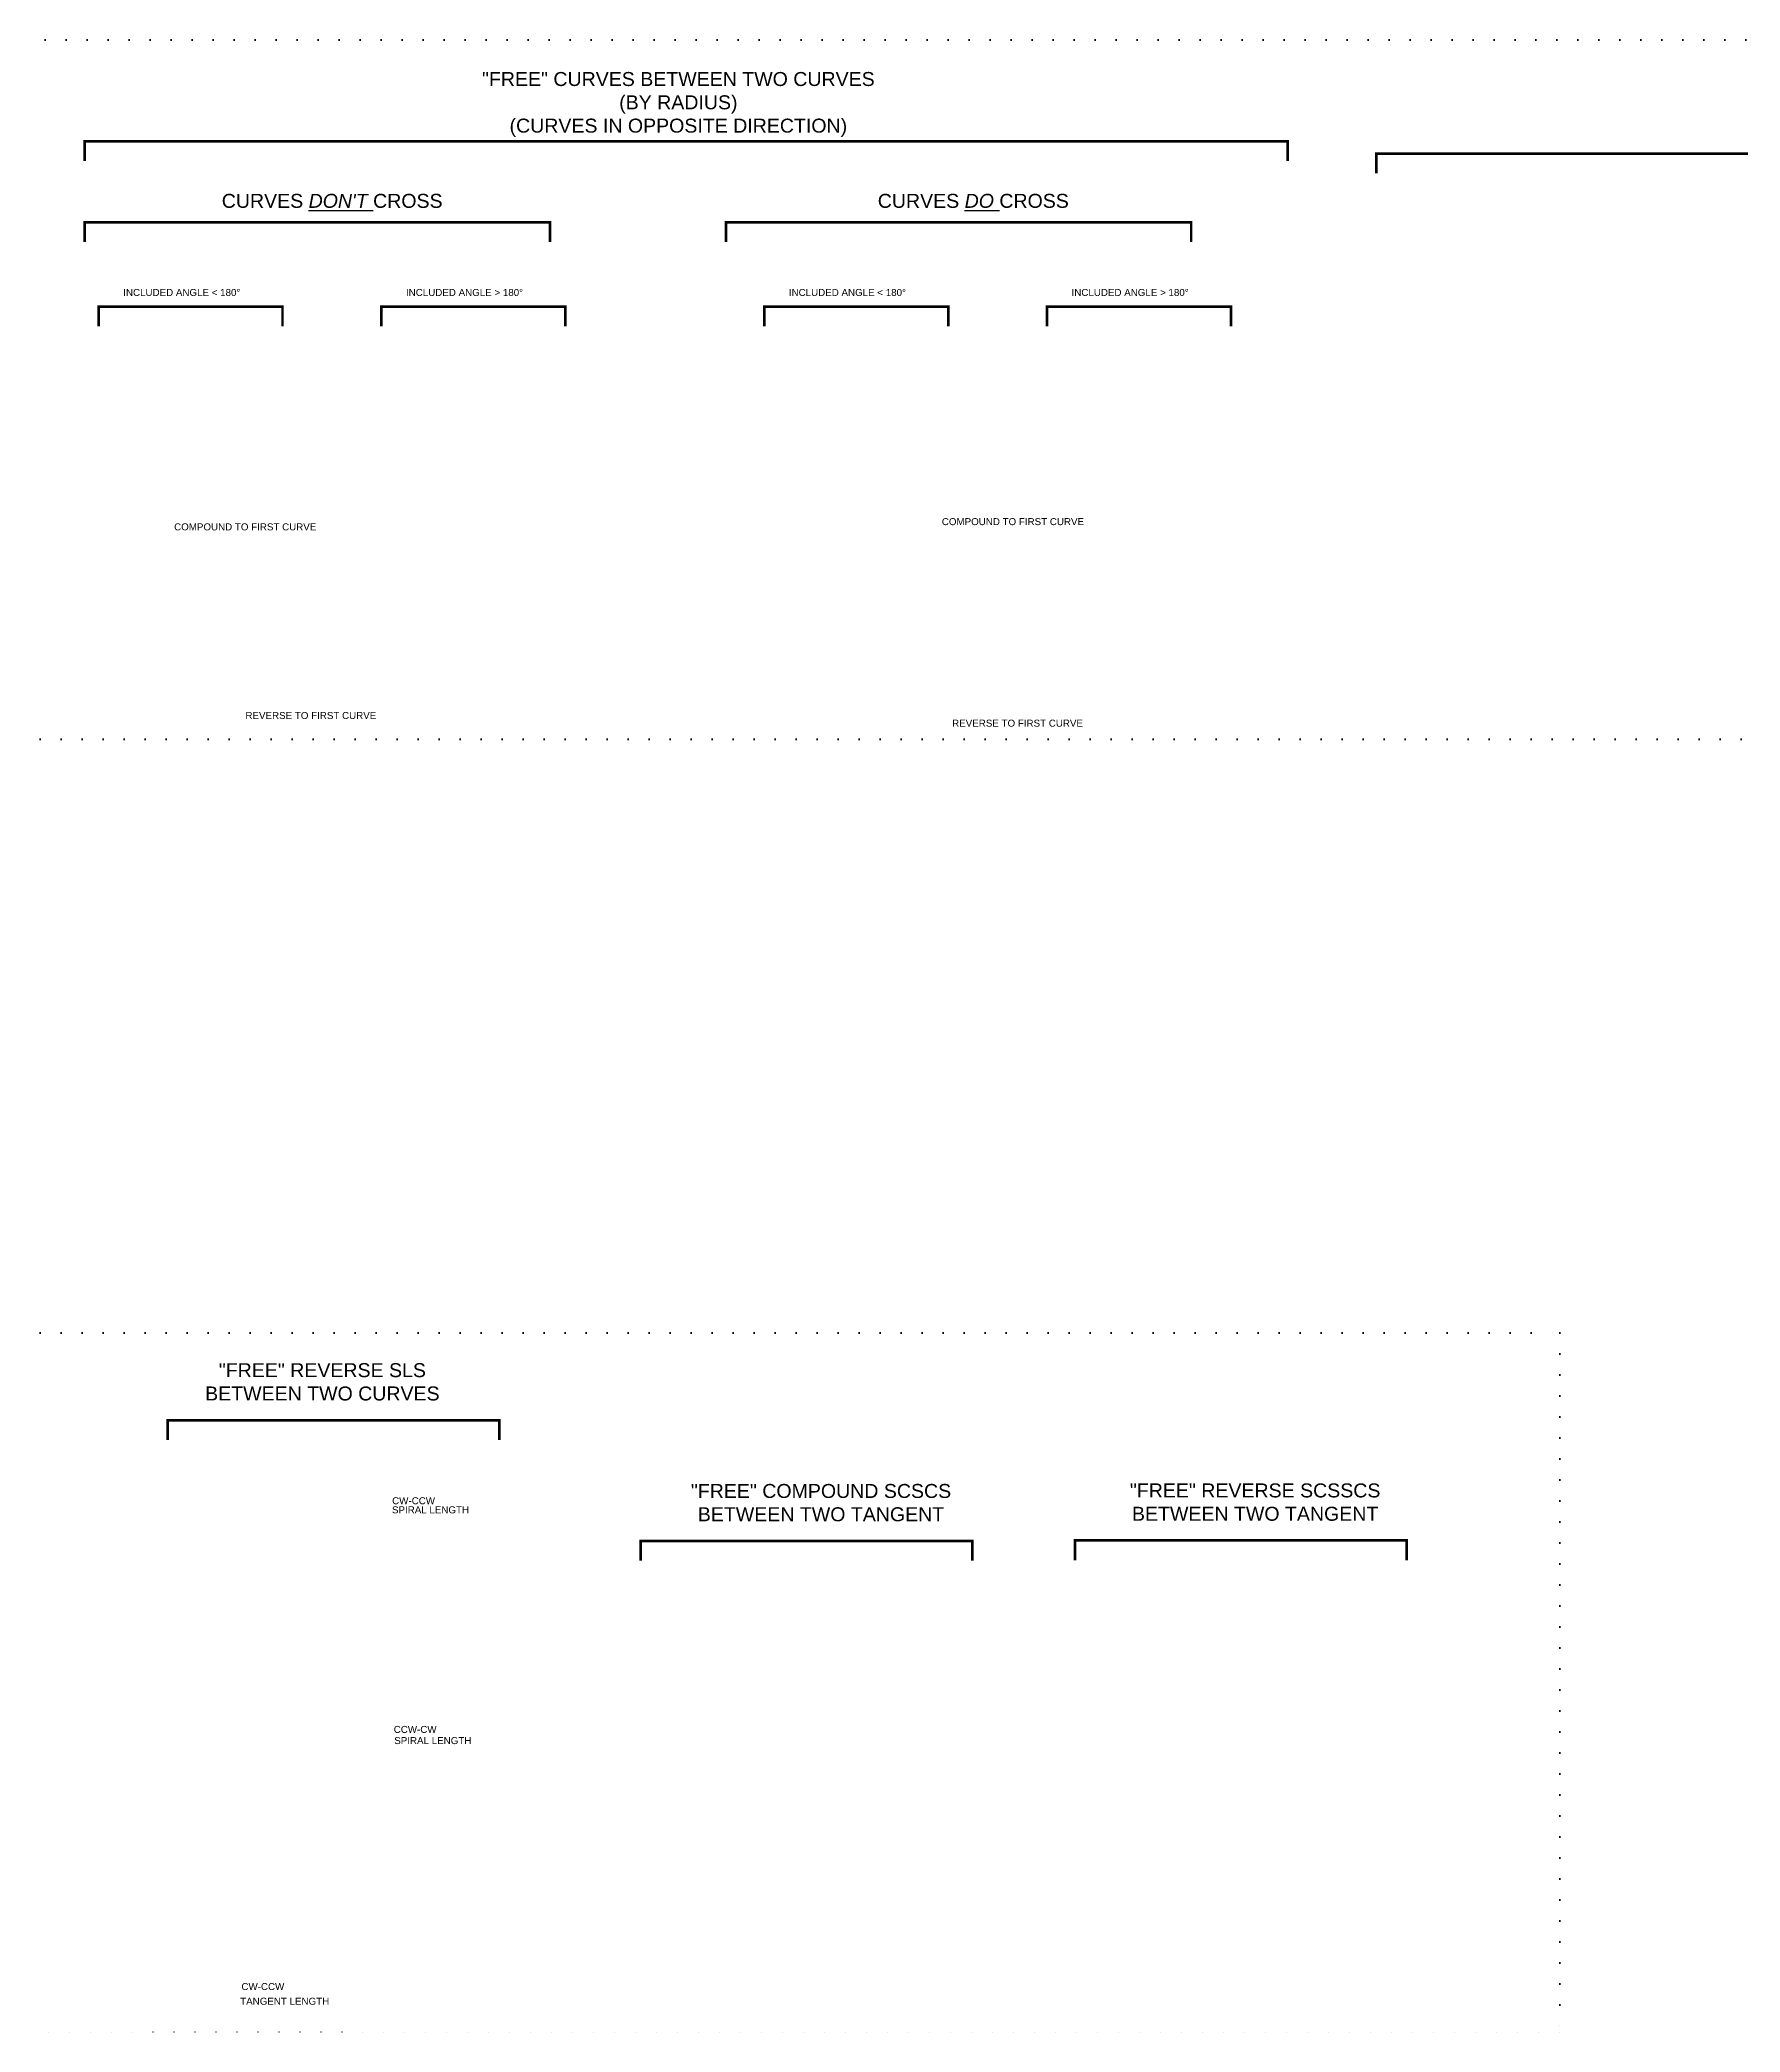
# Model space of a CAD drawing. Header units: feet. Extents: x 1000000 to 1072394, y 992134 to 1026925.
# Drawn here: x 1042642 to 1052367, y 1015007 to 1026404 of the extents above; entities that cross this region are included whole.
import ezdxf

# ---------------------------------------------------------------- set-up
doc = ezdxf.new("R2010")
doc.units = ezdxf.units.FT
doc.header["$LTSCALE"] = 40
doc.header["$MEASUREMENT"] = 0
doc.linetypes.add('ACAD_ISO07W100', pattern=[3, 0, -3])
doc.styles.get("Standard").update_dxf_attribs({"font": 'arial.ttf'})

msp = doc.modelspace()

# ---------------------------------------------------------------- linework, layer by layer
at = {"linetype": 'ACAD_ISO07W100', "lineweight": 100}
for points in [[(1020814, 1026404), (1062101, 1026404), (1062101, 1022404), (1020814, 1022404)], [(1027151, 1019007), (1051336, 1019007), (1051336, 1015007), (1027151, 1015007)]]:
    msp.add_lwpolyline(points, close=True, dxfattribs=at)
at = {"const_width": 15}
for points in [[(1049779, 1025711), (1049779, 1025824), (1042899, 1025824), (1042899, 1025711)], [(1057166, 1025640), (1057166, 1025753), (1050286, 1025753), (1050286, 1025640)], [(1045560, 1025247), (1045560, 1025360), (1042899, 1025360), (1042899, 1025247)], [(1049227, 1025247), (1049227, 1025360), (1046566, 1025360), (1046566, 1025247)], [(1044030, 1024765), (1044030, 1024878), (1042978, 1024878), (1042978, 1024765)], [(1045647, 1024765), (1045647, 1024878), (1044595, 1024878), (1044595, 1024765)], [(1047838, 1024765), (1047838, 1024878), (1046786, 1024878), (1046786, 1024765)], [(1049455, 1024765), (1049455, 1024878), (1048403, 1024878), (1048403, 1024765)], [(1045270, 1018394), (1045270, 1018507), (1043373, 1018507), (1043373, 1018394)], [(1047976, 1017704), (1047976, 1017817), (1046079, 1017817), (1046079, 1017704)], [(1050459, 1017707), (1050459, 1017820), (1048562, 1017820), (1048562, 1017707)]]:
    msp.add_lwpolyline(points, dxfattribs=at)

# ---------------------------------------------------------------- texts
for s, insert, char_height, width, attachment_point in [('{\\fArial|b0|i0|c238|p34;"FREE" CURVES BETWEEN \\fArial|b0|i0|c0|p34;TWO \\fArial|b0|i0|c238|p34;CURVE\\fArial|b0|i0|c0|p34;S\\P(BY RADIUS)\\P(CURVES IN OPPOSITE DIRECTION)\\fArial|b0|i0|c238|p34;}', (1046294, 1026220), 80, 2408.37, 2), ("{\\fArial|b0|i0|c238|p34;CURVES \\fArial|b0|i1|c0|p34;\\LDON'T\\fArial|b0|i0|c0|p34;\\l CROSS\\fArial|b0|i0|c238|p34;}", (1044314, 1025523), 80, 2408.37, 2), ('{\\fArial|b0|i0|c238|p34;CURVES \\fArial|b0|i1|c0|p34;\\LDO\\fArial|b0|i0|c0|p34;\\l CROSS\\fArial|b0|i0|c238|p34;}', (1047981, 1025523), 80, 2408.37, 2), ('INCLUDED ANGLE < 180%%d', (1043119, 1024979), 40, 812.15, 1), ('INCLUDED ANGLE > 180%%d', (1044736, 1024979), 40, 812.15, 1), ('INCLUDED ANGLE < 180%%d', (1046926, 1024979), 40, 812.15, 1), ('INCLUDED ANGLE > 180%%d', (1048543, 1024979), 40, 812.15, 1), ('{\\fArial|b0|i0|c0|p34;COMPOUND TO FIRST CURVE\\fArial|b0|i0|c238|p34;}', (1043410, 1023638), 40, 812.15, 1), ('{\\fArial|b0|i0|c0|p34;COMPOUND TO FIRST CURVE\\fArial|b0|i0|c238|p34;}', (1047801, 1023668), 40, 812.15, 1), ('{\\fArial|b0|i0|c0|p34;REVERSE TO FIRST CURVE\\fArial|b0|i0|c238|p34;}', (1043818, 1022559), 40, 812.15, 1), ('{\\fArial|b0|i0|c0|p34;REVERSE TO FIRST CURVE\\fArial|b0|i0|c238|p34;}', (1047860, 1022515), 40, 812.15, 1), ('{\\fArial|b0|i0|c238|p34;"FREE" \\fArial|b0|i0|c0|p34;REVERSE SLS\\PBETWEEN TWO CURVES}', (1044258, 1018834), 80, 3338.3, 2), ('{\\fArial|b0|i0|c238|p34;"FREE" \\fArial|b0|i0|c0|p34;COMPOUND SCSCS \\PBETWEEN TWO TANGENT}', (1047110, 1018143), 80, 3338.3, 2), ('{\\fArial|b0|i0|c238|p34;"FREE" \\fArial|b0|i0|c0|p34;REVERSE SCSSCS \\PBETWEEN TWO TANGENT}', (1049593, 1018146), 80, 3338.3, 2), ('{\\fArial|b0|i0|c0|p34;SPIRAL LENGTH}', (1044656, 1018015), 40, 725.84, 1), ('{\\fArial|b0|i0|c0|p34;CW-CCW\\fArial|b0|i0|c238|p34;}', (1044657, 1018067), 40, 725.84, 1), ('{\\fArial|b0|i0|c0|p34;CCW-CW\\fArial|b0|i0|c238|p34;}', (1044666, 1016759), 40, 725.84, 1), ('{\\fArial|b0|i0|c0|p34;SPIRAL LENGTH}', (1044669, 1016695), 40, 725.84, 1), ('{\\fArial|b0|i0|c0|p34;CW-CCW\\fArial|b0|i0|c238|p34;}', (1043795, 1015288), 40, 725.84, 1), ('{\\fArial|b0|i0|c0|p34;TANGENT LENGTH}', (1043788, 1015204), 40, 725.84, 1)]:
    msp.add_mtext(s, dxfattribs=dict(insert=insert, char_height=char_height, width=width, attachment_point=attachment_point))

doc.saveas('drawing.dxf')
